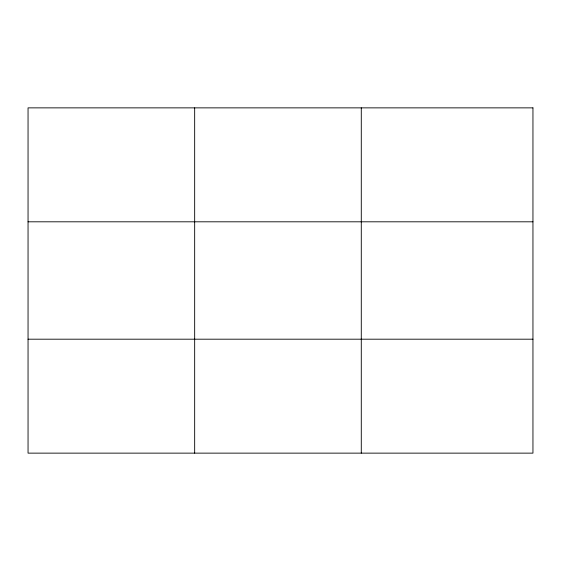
<?xml version="1.0" encoding="UTF-8"?>
<svg xmlns="http://www.w3.org/2000/svg" width="561" height="561" viewBox="0 0 561 561"><rect width="100%" height="100%" fill="white"/><g stroke="black" fill="none" stroke-linecap="round" stroke-linejoin="round"><path stroke-width="0.84" d="M194.667 107.866L194.667 453.134M361.284 107.866L361.284 453.134M28.05 221.805L532.95 221.805M28.05 339.195L532.95 339.195M532.95 107.866L532.95 453.134L28.05 453.134L28.05 107.866L532.95 107.866"/></g></svg>
